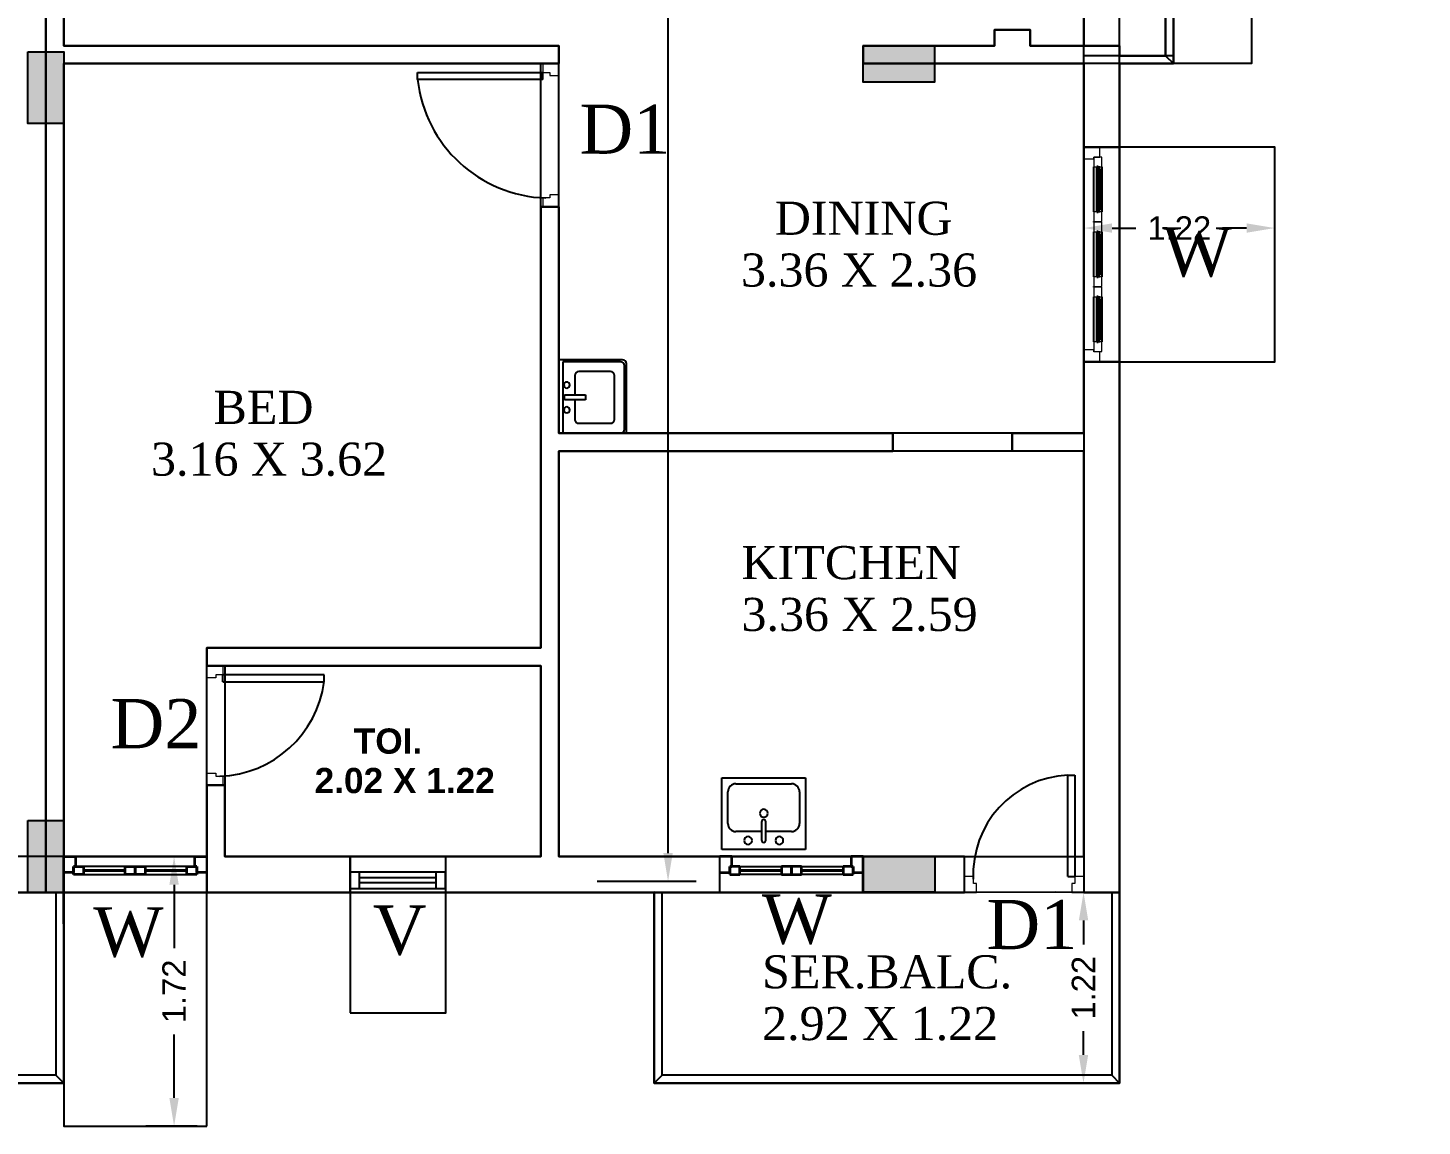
# Model space of a CAD drawing. Header units: metres. Extents: x 8742 to 14639, y -4028 to 1902.
# Drawn here: x 8777.15 to 8786.06, y 1841.25 to 1848.27 of the extents above; entities that cross this region are included whole.
import ezdxf

# ---------------------------------------------------------------- set-up
doc = ezdxf.new("R2010")
doc.units = ezdxf.units.M
doc.linetypes.add('Overhead', pattern=[0.15625, 0.09375, -0.0625])
for name, color, linetype in [('BLK_1_FLR_1_BALCONY_1', 5, 'Continuous'), ('BLK_1_FLR_1_BALCONY_2', 5, 'Continuous'), ('BLK_1_FLR_1_BALCONY_3', 5, 'Continuous'), ('BLK_1_FLR_1_BLT_UP_AREA', 3, 'Continuous'), ('BLK_1_FLR_1_CARPET_AREA', 3, 'Continuous'), ('BLK_1_FLR_1_KITCHEN', 1, 'Continuous'), ('BLK_1_FLR_1_REGULAR_ROOM_4', 1, 'Continuous'), ('BLK_1_FLR_1_REGULAR_ROOM_5', 1, 'Continuous'), ('BLK_1_FLR_1_ROOM_4_LIGHT_VENTILATION_1', 1, 'Continuous'), ('BLK_1_FLR_1_ROOM_5_LIGHT_VENTILATION_2', 1, 'Continuous'), ('BLK_1_FLR_1_ROOM_5_LIGHT_VENTILATION_3', 1, 'Continuous'), ('BLK_1_FLR_1_UNITFA_1', 234, 'Continuous'), ('BLK_1_FLR_1_UNITFA_2', 234, 'Continuous'), ('BLK_1_FLR_1_WC_BATH', 3, 'Continuous'), ('DIST_EXIT', 7, 'Continuous'), ('TEXT 1', 7, 'Continuous'), ('TOILET_VENTILATION', 6, 'Continuous')]:
    doc.layers.add(name, color=color, linetype=linetype)
doc.styles.add('ANAND', font='times.ttf')
doc.styles.add('Arial_B_1', font='times.ttf', dxfattribs={"height": 0.5})
doc.styles.add('Arial_B_2', font='arialbd.ttf', dxfattribs={"height": 10.306118})
doc.styles.get("Standard").update_dxf_attribs({"font": 'arial.ttf'})
doc.dimstyles.get("Standard").update_dxf_attribs({"dimtxt": 0.15, "dimasz": 0.18, "dimexe": 0.18, "dimexo": 0.0625, "dimgap": 0.09, "dimtad": 0, "dimzin": 0, "dimdsep": 46, "dimtxsty": 'Standard', "dimcen": 0.09, "dimadec": 0, "dimazin": 0, "dimtfac": 1, "dimtofl": 0, "dimtmove": 0, "dimatfit": 3, "dimfxl": 0, "dimtolj": 1, "dimtzin": 0, "dimarcsym": 0})

# ---------------------------------------------------------------- blocks, each defined once
blk = doc.blocks.new('DOOR - DOOR-1641842-3_1ST_FLOOR')
for p, q in [((14, 33.25), (15.75, 33.25)), ((14, 1.75), (14, 33.25)), ((15.75, 33.25), (15.75, 1.75)), ((14, 1.75), (15.75, 1.75))]:
    blk.add_line(p, q)
at = {"lineweight": 18}
for p, q in [((-15.75, 1.75), (-18, 1.75)), ((-15.75, 0), (-15.75, 1.75)), ((18, 1.75), (15.75, 1.75)), ((15.75, 1.75), (15.75, 0)), ((-18, -2.25), (-15, -2.25)), ((-15, 0), (-15.75, 0)), ((-15, -2.25), (-15, 0)), ((15.75, 0), (15, 0)), ((15, 0), (15, -2.25)), ((15, -2.25), (18, -2.25))]:
    blk.add_line(p, q, dxfattribs=at)
blk.add_arc((17.63, 0), 33.45, 96.2291, 178.1985)
blk = doc.blocks.new('DOOR - TOI_-1641905-3_1ST_FLOOR')
at = {"lineweight": 18}
for p, q in [((-15, 2.25), (-12, 2.25)), ((-12.75, 0), (-12.75, -1.75)), ((-12, 0), (-12.75, 0)), ((-12, 2.25), (-12, 0)), ((12, 2.25), (15, 2.25)), ((12, 0), (12, 2.25)), ((12.75, 0), (12, 0)), ((12.75, -1.75), (12.75, 0)), ((-12.75, -1.75), (-15, -1.75)), ((15, -1.75), (12.75, -1.75))]:
    blk.add_line(p, q, dxfattribs=at)
for p, q in [((11, -1.75), (12.75, -1.75)), ((11, -1.75), (11, -27.25)), ((12.75, -27.25), (12.75, -1.75)), ((11, -27.25), (12.75, -27.25))]:
    blk.add_line(p, q)
blk.add_arc((14.68, 0), 27.5, 182.1915, 262.3197)
blk = doc.blocks.new('M_Opening-Elliptical Arch - 2_6_ 2-1717670-3_1ST_FLOOR')
at = {"linetype": 'Overhead'}
for p, q in [((-15.32, 2.25), (14.68, 2.25)), ((-15.32, -2.25), (14.68, -2.25))]:
    blk.add_line(p, q, dxfattribs=at)
blk = doc.blocks.new('ada_hand_sink_737 - 19_ x 17_-1717879-3_1ST_FLOOR')
for p, q in [((2.06, 18.25), (2.06, 2.25)), ((2.56, 17.75), (2.56, 3.25)), ((20.06, 19.25), (3.06, 19.25)), ((19.56, 18.75), (3.56, 18.75)), ((5.06, 15.25), (5.06, 7.25)), ((17.06, 16.25), (6.06, 16.25)), ((18.06, 7.25), (18.06, 15.25)), ((10.93, 3.71), (10.93, 8.93)), ((10.93, 8.93), (12.18, 8.93)), ((12.18, 8.93), (12.18, 3.71)), ((6.06, 6.25), (10.93, 6.25)), ((12.18, 3.71), (10.93, 3.71)), ((12.18, 6.25), (17.06, 6.25)), ((2.56, 3.25), (20.56, 3.25))]:
    blk.add_line(p, q)
for centre, radius, start, end in [((3.06, 18.25), 1, 90, 180), ((3.56, 17.75), 1, 90, 180), ((19.56, 17.75), 1, 360, 90), ((20.06, 18.25), 1, 58.1802, 90), ((6.06, 15.25), 1, 90, 180), ((17.06, 15.25), 1, 360, 90), ((6.06, 7.25), 1, 180, 270), ((17.06, 7.25), 1, 270, 0), ((8.43, 4.25), 0.75, 0, 180), ((8.43, 4.25), 0.75, 180, 0), ((14.68, 4.25), 0.75, 0, 180), ((14.68, 4.25), 0.75, 180, 0)]:
    blk.add_arc(centre, radius, start, end)
blk = doc.blocks.new('DOOR - TOI_-1721486-3_1ST_FLOOR')
for p, q in [((11, 25), (12.75, 25)), ((11, -0.5), (11, 25)), ((12.75, 25), (12.75, -0.5)), ((11, -0.5), (12.75, -0.5))]:
    blk.add_line(p, q)
at = {"lineweight": 18}
for p, q in [((-12.75, -0.5), (-15, -0.5)), ((-12.75, -2.25), (-12.75, -0.5)), ((-12, -2.25), (-12.75, -2.25)), ((-12, -4.5), (-12, -2.25)), ((12.75, -2.25), (12, -2.25)), ((12, -2.25), (12, -4.5)), ((15, -0.5), (12.75, -0.5)), ((12.75, -0.5), (12.75, -2.25)), ((-15, -4.5), (-12, -4.5)), ((12, -4.5), (15, -4.5))]:
    blk.add_line(p, q, dxfattribs=at)
blk.add_arc((12.2, 0), 25.03, 92.7444, 182.7444)
blk = doc.blocks.new('W_- 3 PANNEL_R_ - W_- 3 PANNEL-1624107-3_1ST_FLOOR')
at = {"lineweight": 18}
for p, q in [((-22, 0), (-24.42, 0)), ((-24.42, 0), (-24.42, -2)), ((-22, -2), (-22, 0)), ((-8.25, 0), (-10.67, 0)), ((-10.67, 0), (-10.67, -2)), ((-8.25, -2), (-8.25, 0)), ((-5.67, 0), (-8.08, 0)), ((-8.08, 0), (-8.08, -2)), ((-5.67, -2), (-5.67, 0)), ((8.1, 0), (5.67, 0)), ((5.67, 0), (5.67, -2)), ((8.1, -2), (8.1, 0)), ((10.67, 0), (8.25, 0)), ((8.25, 0), (8.25, -2)), ((10.67, -2), (10.67, 0)), ((-24.5, -0.5), (-27, -0.5)), ((-24.5, -2), (-24.5, -0.5)), ((-24, -2), (-24.5, -2)), ((-24.42, -2), (-22, -2)), ((-24, -4.5), (-24, -2)), ((-21.5, -0.5), (-22, -0.5)), ((-22, -0.5), (-22, -0.89)), ((-22, -0.89), (-21.5, -0.89)), ((-21.5, -0.89), (-21.5, -0.5)), ((-10.67, -0.5), (-11.17, -0.5)), ((-11.17, -0.5), (-11.17, -0.89)), ((-11.17, -0.89), (-10.67, -0.89)), ((-10.67, -0.89), (-10.67, -0.5)), ((-10.67, -2), (-8.25, -2)), ((-8.08, -2), (-5.67, -2)), ((-5.17, -0.5), (-5.67, -0.5)), ((-5.67, -0.5), (-5.67, -0.89)), ((-5.67, -0.89), (-5.17, -0.89)), ((-5.17, -0.89), (-5.17, -0.5)), ((5.67, -0.5), (5.17, -0.5)), ((5.17, -0.5), (5.17, -0.89)), ((5.17, -0.89), (5.67, -0.89)), ((5.67, -0.89), (5.67, -0.5)), ((5.67, -2), (8.1, -2)), ((8.25, -2), (10.67, -2)), ((11.17, -0.5), (10.67, -0.5)), ((10.67, -0.5), (10.67, -0.89)), ((10.67, -0.89), (11.17, -0.89)), ((11.17, -0.89), (11.17, -0.5)), ((22, -0.5), (21.5, -0.5)), ((21.5, -0.5), (21.5, -0.89)), ((21.5, -0.89), (22, -0.89)), ((24.41, 0), (22, 0)), ((22, 0), (22, -2)), ((22, -0.89), (22, -0.5)), ((22, -2), (24.41, -2)), ((24.5, -2), (24, -2)), ((24, -2), (24, -4.5)), ((24.41, -2), (24.41, 0)), ((24.5, -0.5), (24.5, -2)), ((27, -0.5), (24.5, -0.5)), ((-27, -4.5), (-24, -4.5)), ((24, -4.5), (27, -4.5))]:
    blk.add_line(p, q, dxfattribs=at)
for p, q in [((-22, 0), (-10.67, 0)), ((-5.67, 0), (5.67, 0)), ((10.67, 0), (22, 0)), ((-24.42, -0.5), (-24.5, -0.5)), ((-10.67, -2), (-22, -2)), ((-21.5, -0.5), (-11.17, -0.5)), ((-8.08, -0.5), (-8.25, -0.5)), ((-8.08, -2), (-8.25, -2)), ((5.67, -2), (-5.67, -2)), ((-5.17, -0.5), (5.17, -0.5)), ((8.25, -0.5), (8.1, -0.5)), ((8.25, -2), (8.1, -2)), ((22, -2), (10.67, -2)), ((11.17, -0.5), (21.5, -0.5)), ((24.5, -0.5), (24.41, -0.5)), ((-24, -4.5), (24, -4.5))]:
    blk.add_line(p, q)
at = {"lineweight": 35}
for p, q in [((-10.67, -0.89), (-22, -0.89)), ((-22, -0.89), (-22, -1.23)), ((-22, -1.23), (-10.67, -1.23)), ((-10.67, -1.23), (-10.67, -0.89)), ((5.67, -0.89), (-5.67, -0.89)), ((-5.67, -0.89), (-5.67, -1.23)), ((-5.67, -1.23), (5.67, -1.23)), ((5.67, -1.23), (5.67, -0.89)), ((22, -0.89), (10.67, -0.89)), ((10.67, -0.89), (10.67, -1.23)), ((10.67, -1.23), (22, -1.23)), ((22, -1.23), (22, -0.89))]:
    blk.add_line(p, q, dxfattribs=at)
blk = doc.blocks.new('W 1 - K_W_1-1198116-3_1ST_FLOOR')
at = {"lineweight": 35}
for p, q in [((-13, 0), (-15.5, 0)), ((-15.5, 0), (-15.5, -2.03)), ((-13, -2.03), (-13, 0)), ((2.5, 0), (0, 0)), ((0, 0), (0, -2.03)), ((2.5, -2.03), (2.5, 0)), ((-15.5, -0.5), (-18, -0.5)), ((-15.5, -2.03), (-15.5, -0.5)), ((-15.5, -2.03), (-13, -2.03)), ((-15, -2.03), (-15.5, -2.03)), ((-15, -4.5), (-15, -2.03)), ((-2.5, -0.99), (-13, -0.99)), ((-13, -0.99), (-13, -1.01)), ((-13, -1.01), (-2.5, -1.01)), ((0, 0), (-2.5, 0)), ((-2.5, 0), (-2.5, -2.03)), ((-2.5, -1.01), (-2.5, -0.99)), ((-2.5, -2.03), (0, -2.03)), ((0, -2.03), (0, 0)), ((0, -2.03), (2.5, -2.03)), ((13, -0.99), (2.5, -0.99)), ((2.5, -0.99), (2.5, -1.01)), ((2.5, -1.01), (13, -1.01)), ((15.5, 0), (13, 0)), ((13, 0), (13, -2.03)), ((13, -1.01), (13, -0.99)), ((13, -2.03), (15.5, -2.03)), ((15.5, -2.03), (15, -2.03)), ((15, -2.03), (15, -4.5)), ((15.5, -2.03), (15.5, 0)), ((15.5, -0.5), (15.5, -2.03)), ((18, -0.5), (15.5, -0.5)), ((-18, -4.5), (-15, -4.5)), ((15, -4.5), (18, -4.5))]:
    blk.add_line(p, q, dxfattribs=at)
for p, q in [((-13, 0), (-2.5, 0)), ((2.5, 0), (13, 0)), ((-2.5, -2.03), (-13, -2.03)), ((13, -2.03), (2.5, -2.03))]:
    blk.add_line(p, q)
blk = doc.blocks.new('Louvre - V1-1730498-3_1ST_FLOOR')
for p, q in [((-23.42, 0.9), (-23.42, 4.88)), ((0.58, 4.88), (0.58, 0.9)), ((0.58, 0.9), (-23.42, 0.9)), ((-23.42, 0.9), (-23.42, -3.16)), ((-21.06, -3.16), (-21.06, 0.9)), ((-1.78, -3.16), (-1.78, 0.9)), ((0.58, -3.16), (0.58, 0.9)), ((-23.42, -3.16), (0.58, -3.16)), ((-21.06, -0.46), (-1.78, -0.46)), ((-1.78, -1.81), (-21.06, -1.81))]:
    blk.add_line(p, q)
blk = doc.blocks.new('M_Sink Kitchen-Single - 760 x 535mm-1716558-3_1ST_FLOOR')
for p, q in [((-9.88, 8.91), (11.12, 8.91)), ((-9.88, -9.09), (-9.88, 8.91)), ((-6.38, 7.41), (7.62, 7.41)), ((11.12, 8.91), (11.12, -9.09)), ((-8.38, -2.59), (-8.38, 5.41)), ((9.62, 5.41), (9.62, -2.59)), ((0.12, -6.84), (0.12, -2.09)), ((1.12, -6.84), (1.12, -2.09)), ((0.12, -4.59), (-6.38, -4.59)), ((7.62, -4.59), (1.12, -4.59)), ((11.12, -9.09), (-9.88, -9.09))]:
    blk.add_line(p, q)
for centre, radius, start, end in [((-6.38, 5.41), 2, 90, 180), ((7.62, 5.41), 2, 360, 90), ((0.62, 0), 1, 360, 180), ((0.62, 0), 1, 180, 0), ((-6.38, -2.59), 2, 180, 270), ((0.62, -2.09), 0.5, 360, 180), ((7.62, -2.59), 2, 270, 0), ((-3.32, -6.84), 1, 0, 180), ((-3.32, -6.84), 1, 180, 0), ((0.62, -6.84), 0.5, 180, 0), ((4.55, -6.84), 1, 0, 180), ((4.55, -6.84), 1, 180, 0)]:
    blk.add_arc(centre, radius, start, end)
blk = doc.blocks.new('W 1 - K_W_1-1320303-3_1ST_FLOOR')
at = {"lineweight": 35}
for p, q in [((-18, 4.5), (-15, 4.5)), ((-15, 4.5), (-15, 2.03)), ((15, 4.5), (18, 4.5)), ((15, 2.03), (15, 4.5)), ((-15.5, 0.5), (-18, 0.5)), ((-15.5, 0), (-15.5, 2.03)), ((-15.5, 2.03), (-13, 2.03)), ((-15, 2.03), (-15.5, 2.03)), ((-15.5, 2.03), (-15.5, 0.5)), ((-13, 2.03), (-13, 0)), ((-13, 1.01), (-2.5, 1.01)), ((-13, 0.99), (-13, 1.01)), ((-2.5, 0.99), (-13, 0.99)), ((-2.5, 0), (-2.5, 2.03)), ((-2.5, 2.03), (0, 2.03)), ((-2.5, 1.01), (-2.5, 0.99)), ((0, 0), (-2.5, 0)), ((0, 2.03), (0, 0)), ((0, 0), (0, 2.03)), ((0, 2.03), (2.5, 2.03)), ((2.5, 2.03), (2.5, 0)), ((2.5, 1.01), (13, 1.01)), ((2.5, 0.99), (2.5, 1.01)), ((13, 0.99), (2.5, 0.99)), ((13, 0), (13, 2.03)), ((13, 2.03), (15.5, 2.03)), ((13, 1.01), (13, 0.99)), ((15.5, 0), (13, 0)), ((15.5, 2.03), (15, 2.03)), ((15.5, 2.03), (15.5, 0)), ((15.5, 0.5), (15.5, 2.03)), ((18, 0.5), (15.5, 0.5)), ((-13, 0), (-15.5, 0)), ((2.5, 0), (0, 0))]:
    blk.add_line(p, q, dxfattribs=at)
for p, q in [((-2.5, 2.03), (-13, 2.03)), ((-13, 0), (-2.5, 0)), ((13, 2.03), (2.5, 2.03)), ((2.5, 0), (13, 0))]:
    blk.add_line(p, q)
blk = doc.blocks.new('*D300')
at = {"layer": 'Defpoints', "color": 0}
for p in [(8780.6911, 1856.6191), (8781.2426, 1856.6191), (8780.7268, 1842.8149)]:
    blk.add_point(p, dxfattribs=at)
at = {"layer": 'DIST_EXIT', "color": 0, "lineweight": -2}
for p, q in [((8780.7536, 1856.6191), (8781.4226, 1856.6191)), ((8781.2426, 1856.4391), (8781.2426, 1850.0528)), ((8781.2426, 1842.9949), (8781.2426, 1849.3812)), ((8780.7893, 1842.8149), (8781.4226, 1842.8149))]:
    blk.add_line(p, q, dxfattribs=at)
at = {"layer": 'DIST_EXIT', "color": 0}
for points in [[(8781.2126, 1856.4391), (8781.2726, 1856.4391), (8781.2426, 1856.6191)], [(8781.2126, 1842.9949), (8781.2726, 1842.9949), (8781.2426, 1842.8149)]]:
    blk.add_solid(points, dxfattribs=at)
at = {"layer": 'DIST_EXIT', "color": 0, "insert": (8781.2426, 1849.717), "char_height": 0.15, "attachment_point": 5, "rotation": 90}
blk.add_mtext('\\A1;13.80', dxfattribs=at)
blk = doc.blocks.new('*D393')
at = {"layer": 'BLK_1_FLR_1_ROOM_5_LIGHT_VENTILATION_2', "color": 0, "lineweight": -2}
for p, q in [((8783.9003, 1848.1568), (8783.9003, 1848.6469)), ((8784.4726, 1848.1568), (8784.4726, 1848.6469)), ((8783.7203, 1848.4669), (8783.5403, 1848.4669)), ((8784.6526, 1848.4669), (8784.8326, 1848.4669))]:
    blk.add_line(p, q, dxfattribs=at)
at = {"layer": 'BLK_1_FLR_1_ROOM_5_LIGHT_VENTILATION_2', "color": 0}
for points in [[(8783.7203, 1848.4969), (8783.7203, 1848.4369), (8783.9003, 1848.4669)], [(8784.6526, 1848.4969), (8784.6526, 1848.4369), (8784.4726, 1848.4669)]]:
    blk.add_solid(points, dxfattribs=at)
at = {"layer": 'Defpoints', "color": 0}
for p in [(8784.4726, 1848.4669), (8783.9003, 1848.0943), (8784.4726, 1848.0943)]:
    blk.add_point(p, dxfattribs=at)
at = {"layer": 'BLK_1_FLR_1_ROOM_5_LIGHT_VENTILATION_2', "color": 0, "insert": (8784.1865, 1848.4669), "char_height": 0.15, "attachment_point": 5}
blk.add_mtext('\\A1;0.57', dxfattribs=at)
blk = doc.blocks.new('*D368')
at = {"layer": 'BLK_1_FLR_1_ROOM_5_LIGHT_VENTILATION_3', "color": 0, "lineweight": -2}
for p, q in [((8783.9003, 1847.0549), (8783.9003, 1847.1724)), ((8785.1203, 1847.0549), (8785.1203, 1847.1724)), ((8784.0803, 1846.9924), (8784.2333, 1846.9924)), ((8784.9403, 1846.9924), (8784.7873, 1846.9924))]:
    blk.add_line(p, q, dxfattribs=at)
at = {"layer": 'BLK_1_FLR_1_ROOM_5_LIGHT_VENTILATION_3', "color": 0}
for points in [[(8784.0803, 1847.0224), (8784.0803, 1846.9624), (8783.9003, 1846.9924)], [(8784.9403, 1847.0224), (8784.9403, 1846.9624), (8785.1203, 1846.9924)]]:
    blk.add_solid(points, dxfattribs=at)
at = {"layer": 'Defpoints', "color": 0}
for p in [(8783.9003, 1846.9924), (8785.1203, 1846.9924), (8785.1203, 1846.9924)]:
    blk.add_point(p, dxfattribs=at)
at = {"layer": 'BLK_1_FLR_1_ROOM_5_LIGHT_VENTILATION_3', "color": 0, "insert": (8784.5103, 1846.9924), "char_height": 0.15, "attachment_point": 5}
blk.add_mtext('\\A1;1.22', dxfattribs=at)
blk = doc.blocks.new('*D369')
at = {"layer": 'BLK_1_FLR_1_BALCONY_2', "color": 0, "lineweight": -2}
for p, q in [((8784.0673, 1842.7438), (8783.7183, 1842.7439)), ((8783.8982, 1842.5638), (8783.8981, 1842.4107)), ((8783.8978, 1841.7036), (8783.8978, 1841.8567)), ((8784.0666, 1841.5235), (8783.7177, 1841.5237))]:
    blk.add_line(p, q, dxfattribs=at)
at = {"layer": 'BLK_1_FLR_1_BALCONY_2', "color": 0}
for points in [[(8783.8682, 1842.5639), (8783.9282, 1842.5638), (8783.8983, 1842.7438)], [(8783.8678, 1841.7036), (8783.9278, 1841.7036), (8783.8977, 1841.5236)]]:
    blk.add_solid(points, dxfattribs=at)
at = {"layer": 'Defpoints', "color": 0}
for p in [(8783.8983, 1842.7438), (8784.1298, 1842.7437), (8784.1291, 1841.5235)]:
    blk.add_point(p, dxfattribs=at)
at = {"layer": 'BLK_1_FLR_1_BALCONY_2', "color": 0, "insert": (8783.898, 1842.1337), "char_height": 0.15, "attachment_point": 5, "rotation": 89.96914}
blk.add_mtext('\\A1;1.22', dxfattribs=at)
blk = doc.blocks.new('*D354')
at = {"layer": 'BLK_1_FLR_1_ROOM_4_LIGHT_VENTILATION_1', "color": 0, "lineweight": -2}
for p, q in [((8778.2322, 1842.9725), (8777.9052, 1842.9725)), ((8778.0852, 1842.7925), (8778.0852, 1842.3875)), ((8778.0852, 1841.4286), (8778.0852, 1841.8336)), ((8778.2322, 1841.2486), (8777.9052, 1841.2486))]:
    blk.add_line(p, q, dxfattribs=at)
at = {"layer": 'BLK_1_FLR_1_ROOM_4_LIGHT_VENTILATION_1', "color": 0}
for points in [[(8778.0552, 1842.7925), (8778.1152, 1842.7925), (8778.0852, 1842.9725)], [(8778.0552, 1841.4286), (8778.1152, 1841.4286), (8778.0852, 1841.2486)]]:
    blk.add_solid(points, dxfattribs=at)
at = {"layer": 'Defpoints', "color": 0}
for p in [(8778.0852, 1842.9725), (8778.2947, 1842.9725), (8778.2947, 1841.2486)]:
    blk.add_point(p, dxfattribs=at)
at = {"layer": 'BLK_1_FLR_1_ROOM_4_LIGHT_VENTILATION_1', "color": 0, "insert": (8778.0852, 1842.1105), "char_height": 0.15, "attachment_point": 5, "rotation": 90}
blk.add_mtext('\\A1;1.72', dxfattribs=at)

msp = doc.modelspace()

# ---------------------------------------------------------------- hatches: boundary and pattern name
h = msp.add_hatch(color=1)
h.dxf.hatch_style = 1
h.paths.add_polyline_path([(8777.3807, 1848.1205), (8777.1507, 1848.1205), (8777.1507, 1847.6605), (8777.3807, 1847.6605)])
h = msp.add_hatch(color=1)
h.dxf.hatch_style = 1
h.paths.add_polyline_path([(8782.9474, 1847.9286), (8782.9474, 1848.1586), (8782.4874, 1848.1586), (8782.4874, 1847.9286)])
h = msp.add_hatch(color=1)
h.dxf.hatch_style = 1
h.paths.add_polyline_path([(8777.3807, 1843.2032), (8777.1507, 1843.2032), (8777.1507, 1842.7432), (8777.3807, 1842.7432)])
h = msp.add_hatch(color=1)
h.dxf.hatch_style = 1
h.paths.add_polyline_path([(8782.947, 1842.7444), (8782.947, 1842.9744), (8782.487, 1842.9744), (8782.487, 1842.7444)])

# ---------------------------------------------------------------- linework, layer by layer
for p, q in [((8784.1291, 1841.5235), (8784.1291, 1856.7767)), ((8784.4723, 1848.0442), (8784.4723, 1851.5144)), ((8784.4223, 1851.4643), (8784.4223, 1848.0943)), ((8777.3795, 1848.1586), (8777.3795, 1851.2856)), ((8783.3283, 1848.2597), (8783.3283, 1848.1586)), ((8783.5571, 1848.2597), (8783.3283, 1848.2597)), ((8783.5571, 1848.1586), (8783.5571, 1848.2597)), ((8780.5446, 1848.1586), (8777.3795, 1848.1586)), ((8780.5446, 1848.0442), (8780.5446, 1848.1586)), ((8783.3283, 1848.1586), (8782.4894, 1848.1586)), ((8782.4894, 1848.0442), (8782.4894, 1848.1586)), ((8784.1291, 1848.1586), (8783.5571, 1848.1586)), ((8784.1291, 1847.5104), (8784.1291, 1848.1586)), ((8777.3795, 1842.9725), (8777.3795, 1848.0442)), ((8777.3795, 1848.0442), (8780.4429, 1848.0442)), ((8779.5689, 1848.0442), (8780.5446, 1848.0442)), ((8782.4894, 1848.0442), (8783.9003, 1848.0442)), ((8783.9003, 1848.0442), (8783.9003, 1846.1376)), ((8784.4223, 1848.0943), (8784.1291, 1848.0943)), ((8784.1291, 1848.0442), (8784.4723, 1848.0442)), ((8784.4223, 1848.0943), (8784.4723, 1848.0442)), ((8783.9003, 1847.5104), (8784.1291, 1847.5104)), ((8784.1291, 1847.5104), (8784.1291, 1846.1376)), ((8780.4302, 1847.129), (8780.4302, 1844.3072)), ((8780.5446, 1847.129), (8780.4302, 1847.129)), ((8780.5446, 1845.68), (8780.5446, 1847.129)), ((8784.1291, 1846.1376), (8783.9003, 1846.1376)), ((8783.9003, 1846.1376), (8783.9003, 1845.68)), ((8784.1291, 1842.7437), (8784.1291, 1846.1376)), ((8782.68, 1845.68), (8780.5446, 1845.68)), ((8782.68, 1845.5656), (8782.68, 1845.68)), ((8783.9003, 1845.68), (8783.4427, 1845.68)), ((8783.4427, 1845.68), (8783.4427, 1845.5656)), ((8783.9003, 1845.68), (8783.9003, 1842.7437)), ((8780.5446, 1842.9725), (8780.5446, 1845.5656)), ((8780.5446, 1845.5656), (8782.68, 1845.5656)), ((8783.9003, 1845.5656), (8783.4427, 1845.5656)), ((8778.2947, 1844.3072), (8778.2947, 1844.1928)), ((8780.4302, 1844.3072), (8778.2947, 1844.3072)), ((8778.2947, 1844.1928), (8780.4302, 1844.1928)), ((8780.4302, 1844.1928), (8780.4302, 1842.9725)), ((8778.4091, 1843.4301), (8778.2947, 1843.4301)), ((8778.2947, 1843.4301), (8778.2947, 1842.7437)), ((8778.4091, 1842.9725), (8778.4091, 1843.4301)), ((8777.3795, 1842.9725), (8776.6931, 1842.9725)), ((8777.3795, 1842.9725), (8778.2947, 1842.9725)), ((8779.2099, 1842.9725), (8778.4091, 1842.9725)), ((8779.2099, 1842.7437), (8779.2099, 1842.9725)), ((8779.2099, 1842.9725), (8779.82, 1842.9725)), ((8780.4302, 1842.9725), (8779.82, 1842.9725)), ((8779.82, 1842.9725), (8779.82, 1842.7437)), ((8782.4894, 1842.9725), (8780.5446, 1842.9725)), ((8781.5742, 1842.7437), (8781.5742, 1842.9725)), ((8783.1376, 1842.9725), (8782.4131, 1842.9725)), ((8783.1376, 1842.7437), (8783.1376, 1842.9725)), ((8776.6931, 1842.7437), (8777.3795, 1842.7437)), ((8777.2651, 1842.7437), (8781.1547, 1842.7437)), ((8777.2651, 1842.7437), (8777.2651, 1842.7437)), ((8777.3295, 1842.7437), (8777.3295, 1841.5735)), ((8777.3795, 1841.5235), (8777.3795, 1842.7437)), ((8778.2947, 1842.7437), (8779.2099, 1842.7437)), ((8779.82, 1842.7437), (8779.2099, 1842.7437)), ((8779.82, 1842.7437), (8781.5742, 1842.7437)), ((8781.1547, 1842.7437), (8781.1547, 1841.5235)), ((8781.1547, 1842.7437), (8781.1547, 1841.5235)), ((8781.2048, 1841.5735), (8781.2048, 1842.7437)), ((8781.5742, 1842.7437), (8783.1376, 1842.7437)), ((8782.4894, 1842.7437), (8781.5742, 1842.7437)), ((8783.9003, 1842.7437), (8784.1291, 1842.7437)), ((8784.0791, 1842.7437), (8784.0791, 1841.5735)), ((8784.1291, 1841.5235), (8784.1291, 1842.7437)), ((8774.4051, 1841.5235), (8777.3795, 1841.5235)), ((8777.3295, 1841.5735), (8774.4552, 1841.5735)), ((8777.3295, 1841.5735), (8777.3795, 1841.5235)), ((8781.2048, 1841.5735), (8781.1547, 1841.5235)), ((8781.1547, 1841.5235), (8784.1291, 1841.5235)), ((8781.1547, 1841.5235), (8784.1291, 1841.5235)), ((8784.0791, 1841.5735), (8781.2048, 1841.5735)), ((8784.0791, 1841.5735), (8784.1291, 1841.5235))]:
    msp.add_line(p, q)
for points in [[(8777.3795, 1856.5479), (8777.3795, 1848.1586), (8780.5446, 1848.1586), (8780.5446, 1848.0442), (8777.3795, 1848.0442), (8777.3795, 1842.9725), (8778.2947, 1842.9725), (8778.2947, 1843.4301), (8778.4091, 1843.4301), (8778.4091, 1842.9725), (8780.4302, 1842.9725), (8780.4302, 1844.1928), (8778.2947, 1844.1928), (8778.2947, 1844.3072), (8780.4302, 1844.3072), (8780.4302, 1847.129), (8780.5446, 1847.129), (8780.5446, 1845.68), (8782.68, 1845.68), (8782.68, 1845.5656), (8780.5446, 1845.5656), (8780.5446, 1842.9725), (8783.1376, 1842.9725), (8783.9003, 1842.9725), (8783.9003, 1845.5656), (8783.4427, 1845.5656), (8783.4427, 1845.68), (8783.9003, 1845.68), (8783.9003, 1846.1376), (8783.9003, 1848.0442), (8782.4894, 1848.0442), (8782.4894, 1848.1586), (8783.3283, 1848.1586), (8783.3283, 1848.2597), (8783.5571, 1848.2597), (8783.5571, 1848.1586), (8784.1291, 1848.1586), (8784.1291, 1848.0943), (8784.4223, 1848.0943), (8784.4223, 1851.4643)], [(8784.4726, 1851.5147), (8784.4726, 1848.0442), (8784.1291, 1848.0442), (8784.1291, 1841.5235), (8781.1547, 1841.5235), (8781.1547, 1842.7437), (8777.3795, 1842.7437), (8777.3795, 1841.5235), (8774.4051, 1841.5235), (8774.4051, 1842.7437), (8770.4012, 1842.7437), (8770.4012, 1848.0442), (8770.0561, 1848.044), (8770.057, 1851.5145)], [(8783.9003, 1851.4), (8784.4726, 1851.3998), (8784.4726, 1848.0943), (8783.9003, 1848.0943), (8783.9003, 1851.4)], [(8778.4091, 1842.9725), (8780.4302, 1842.9725), (8780.4302, 1844.1928), (8778.4091, 1844.1928), (8778.4091, 1842.9725)], [(8781.1547, 1842.7453), (8781.1547, 1841.5235), (8784.1291, 1841.5235), (8784.1291, 1842.7437), (8781.1547, 1842.7453)]]:
    msp.add_lwpolyline(points)
for points in [[(8777.3795, 1853.6952), (8778.9049, 1853.6952), (8778.9049, 1851.4), (8780.6208, 1851.4), (8783.3283, 1851.4), (8783.3283, 1851.3104), (8783.5571, 1851.3104), (8783.5571, 1851.4), (8783.9003, 1851.4), (8783.9003, 1848.1586), (8783.5571, 1848.1586), (8783.5571, 1848.2597), (8783.3283, 1848.2597), (8783.3283, 1848.1586), (8782.4894, 1848.1586), (8782.4894, 1848.0442), (8783.9003, 1848.0442), (8783.9003, 1845.68), (8780.5446, 1845.68), (8780.5446, 1848.1586), (8777.3795, 1848.1586)], [(8777.3807, 1848.0442), (8777.3807, 1842.9725), (8778.2947, 1842.9725), (8778.2947, 1844.3072), (8780.4302, 1844.3072), (8780.4302, 1847.129), (8780.4302, 1848.0442)], [(8780.5446, 1845.5656), (8780.5446, 1842.9725), (8783.9003, 1842.9725), (8783.9003, 1845.5656)]]:
    msp.add_lwpolyline(points, close=True)
at = {"layer": 'BLK_1_FLR_1_BALCONY_1'}
msp.add_lwpolyline([(8774.4051, 1842.7428), (8774.4051, 1841.5235), (8777.3795, 1841.5235), (8777.3795, 1842.7428), (8774.4051, 1842.7428)], dxfattribs=at)
at = {"layer": 'BLK_1_FLR_1_BALCONY_2'}
msp.add_lwpolyline([(8781.1547, 1842.7453), (8781.1547, 1841.5235), (8784.1291, 1841.5235), (8784.1291, 1842.7437), (8781.1547, 1842.7453)], dxfattribs=at)
at = {"layer": 'BLK_1_FLR_1_BALCONY_3'}
msp.add_lwpolyline([(8783.9003, 1851.5144), (8784.9726, 1851.5144), (8784.9726, 1848.0442), (8783.9003, 1848.0442), (8783.9003, 1851.5144)], dxfattribs=at)
at = {"layer": 'BLK_1_FLR_1_BLT_UP_AREA', "color": 3}
msp.add_lwpolyline([(8784.4726, 1851.5147), (8784.4726, 1848.0442), (8784.1291, 1848.0442), (8784.1291, 1841.5235), (8781.1547, 1841.5235), (8781.1547, 1842.7437), (8777.3795, 1842.7437), (8777.3795, 1841.5235), (8774.4051, 1841.5235), (8774.4051, 1842.7437), (8770.4012, 1842.7437), (8770.4012, 1848.0442), (8770.0561, 1848.044), (8770.057, 1851.5145)], dxfattribs=at)
at = {"layer": 'BLK_1_FLR_1_CARPET_AREA', "color": 3}
msp.add_lwpolyline([(8777.3795, 1856.5479), (8777.3795, 1848.1586), (8780.5446, 1848.1586), (8780.5446, 1848.0442), (8777.3795, 1848.0442), (8777.3795, 1842.9725), (8778.2947, 1842.9725), (8778.2947, 1843.4301), (8778.4091, 1843.4301), (8778.4091, 1842.9725), (8780.4302, 1842.9725), (8780.4302, 1844.1928), (8778.2947, 1844.1928), (8778.2947, 1844.3072), (8780.4302, 1844.3072), (8780.4302, 1847.129), (8780.5446, 1847.129), (8780.5446, 1845.68), (8782.68, 1845.68), (8782.68, 1845.5656), (8780.5446, 1845.5656), (8780.5446, 1842.9725), (8783.1376, 1842.9725), (8783.9003, 1842.9725), (8783.9003, 1845.5656), (8783.4427, 1845.5656), (8783.4427, 1845.68), (8783.9003, 1845.68), (8783.9003, 1846.1376), (8783.9003, 1848.0442), (8782.4894, 1848.0442), (8782.4894, 1848.1586), (8783.3283, 1848.1586), (8783.3283, 1848.2597), (8783.5571, 1848.2597), (8783.5571, 1848.1586), (8784.1291, 1848.1586), (8784.1291, 1848.0943), (8784.4223, 1848.0943), (8784.4223, 1851.4643)], dxfattribs=at)
at = {"layer": 'BLK_1_FLR_1_KITCHEN', "color": 1}
msp.add_lwpolyline([(8780.5446, 1845.5656), (8780.5446, 1842.9725), (8783.9003, 1842.9725), (8783.9003, 1845.5656)], close=True, dxfattribs=at)
at = {"layer": 'BLK_1_FLR_1_REGULAR_ROOM_4'}
msp.add_lwpolyline([(8777.3807, 1848.0442), (8777.3807, 1842.9725), (8778.2947, 1842.9725), (8778.2947, 1844.3072), (8780.4302, 1844.3072), (8780.4302, 1847.129), (8780.4302, 1848.0442)], close=True, dxfattribs=at)
at = {"layer": 'BLK_1_FLR_1_REGULAR_ROOM_5'}
msp.add_lwpolyline([(8777.3795, 1853.6952), (8778.9049, 1853.6952), (8778.9049, 1851.4), (8780.6208, 1851.4), (8783.3283, 1851.4), (8783.3283, 1851.3104), (8783.5571, 1851.3104), (8783.5571, 1851.4), (8783.9003, 1851.4), (8783.9003, 1848.1586), (8783.5571, 1848.1586), (8783.5571, 1848.2597), (8783.3283, 1848.2597), (8783.3283, 1848.1586), (8782.4894, 1848.1586), (8782.4894, 1848.0442), (8783.9003, 1848.0442), (8783.9003, 1845.68), (8780.5446, 1845.68), (8780.5446, 1848.1586), (8777.3795, 1848.1586)], close=True, dxfattribs=at)
at = {"layer": 'BLK_1_FLR_1_ROOM_4_LIGHT_VENTILATION_1'}
msp.add_lwpolyline([(8778.2947, 1841.2486), (8778.2947, 1842.9725), (8777.3755, 1842.9725), (8777.3795, 1841.2486)], close=True, dxfattribs=at)
at = {"layer": 'BLK_1_FLR_1_ROOM_5_LIGHT_VENTILATION_2'}
msp.add_lwpolyline([(8783.9003, 1851.4), (8784.4726, 1851.3998), (8784.4726, 1848.0943), (8783.9003, 1848.0943), (8783.9003, 1851.4)], dxfattribs=at)
at = {"layer": 'BLK_1_FLR_1_ROOM_5_LIGHT_VENTILATION_3'}
msp.add_lwpolyline([(8783.9003, 1847.5104), (8783.9003, 1846.1376), (8785.1203, 1846.1376), (8785.1203, 1847.5104)], close=True, dxfattribs=at)
at = {"layer": 'BLK_1_FLR_1_UNITFA_1'}
msp.add_lwpolyline([(8770.4012, 1842.7437), (8774.4051, 1842.7437), (8774.4051, 1841.5235), (8777.3795, 1841.5235), (8777.3795, 1842.7437), (8777.2651, 1842.7437), (8777.2651, 1842.7437), (8777.2651, 1856.7767), (8775.6, 1856.7767), (8770.4012, 1856.7767), (8770.4012, 1851.5144), (8770.058, 1851.5144), (8770.0561, 1848.044), (8770.4012, 1848.0442), (8770.4012, 1842.7437)], close=True, dxfattribs=at)
at = {"layer": 'BLK_1_FLR_1_UNITFA_2'}
msp.add_lwpolyline([(8777.2651, 1842.7437), (8781.1547, 1842.7437), (8781.1547, 1841.5235), (8784.1291, 1841.5235), (8784.1291, 1856.7767), (8777.2651, 1856.7767), (8777.2651, 1842.7437)], close=True, dxfattribs=at)
at = {"layer": 'BLK_1_FLR_1_WC_BATH'}
msp.add_lwpolyline([(8778.4091, 1842.9725), (8780.4302, 1842.9725), (8780.4302, 1844.1928), (8778.4091, 1844.1928), (8778.4091, 1842.9725)], dxfattribs=at)
at = {"layer": 'Defpoints'}
for p, q in [((8782.4894, 1842.8708), (8782.4894, 1842.9725)), ((8782.4894, 1842.9725), (8782.4894, 1842.7437))]:
    msp.add_line(p, q, dxfattribs=at)
at = {"layer": 'Defpoints', "color": 5}
for points in [[(8777.1507, 1848.1205), (8777.3807, 1848.1205), (8777.3807, 1847.6605), (8777.1507, 1847.6605), (8777.1507, 1848.1205)], [(8782.4874, 1848.1586), (8782.4874, 1847.9286), (8782.9474, 1847.9286), (8782.9474, 1848.1586), (8782.4874, 1848.1586)], [(8777.1507, 1843.2032), (8777.3807, 1843.2032), (8777.3807, 1842.7432), (8777.1507, 1842.7432), (8777.1507, 1843.2032)], [(8782.947, 1842.9744), (8782.947, 1842.7444), (8782.487, 1842.7444), (8782.487, 1842.9744), (8782.947, 1842.9744)]]:
    msp.add_lwpolyline(points, dxfattribs=at)
at = {"layer": 'TOILET_VENTILATION'}
msp.add_lwpolyline([(8779.2099, 1841.9728), (8779.8226, 1841.9728), (8779.8226, 1842.9725), (8779.2099, 1842.9725), (8779.2099, 1841.9728)], close=True, dxfattribs=at)

# ---------------------------------------------------------------- block references
at = {"xscale": 0.0254221210396509, "yscale": 0.0254221210396509, "zscale": 0.0254221210396509}
for name, p, rotation in [('DOOR - DOOR-1641842-3_1ST_FLOOR', (8780.4874, 1847.5866), 89.9999999999999), ('W_- 3 PANNEL_R_ - W_- 3 PANNEL-1624107-3_1ST_FLOOR', (8784.0147, 1846.824), 269.9999999999999), ('ada_hand_sink_737 - 19_ x 17_-1717879-3_1ST_FLOOR', (8780.4874, 1846.2026), 269.9999999999999), ('M_Opening-Elliptical Arch - 2_6_ 2-1717670-3_1ST_FLOOR', (8783.0532, 1845.6228), 180), ('DOOR - TOI_-1641905-3_1ST_FLOOR', (8778.3519, 1843.8115), 89.9999999999999), ('W 1 - K_W_1-1198116-3_1ST_FLOOR', (8782.0318, 1842.8581), 180)]:
    msp.add_blockref(name, p, dxfattribs=dict(at, rotation=rotation))
for name, p in [('M_Sink Kitchen-Single - 760 x 535mm-1716558-3_1ST_FLOOR', (8781.8382, 1843.2494)), ('DOOR - TOI_-1721486-3_1ST_FLOOR', (8783.519, 1842.8581)), ('W 1 - K_W_1-1320303-3_1ST_FLOOR', (8777.8371, 1842.8581)), ('Louvre - V1-1730498-3_1ST_FLOOR', (8779.8052, 1842.8497))]:
    msp.add_blockref(name, p, dxfattribs=at)

# ---------------------------------------------------------------- texts
at = {"layer": 'TEXT 1', "color": 7, "style": 'ANAND'}
for s, height, p in [('D1', 0.31437, (8780.6766, 1847.4678)), ('W', 0.3144, (8784.4009, 1846.6837)), ('D2', 0.31437, (8777.6795, 1843.6659)), ('V', 0.3144, (8779.3553, 1842.3456)), ('W', 0.3144, (8781.8415, 1842.4166)), ('D1', 0.31437, (8783.2781, 1842.3808)), ('W', 0.3144, (8777.569, 1842.3342))]:
    msp.add_text(s, height=height, rotation=359.96632, dxfattribs=at).set_placement(p)
at = {"layer": 'TEXT 1', "attachment_point": 1, "line_spacing_factor": 0.938532}
for s, insert, char_height, width, style in [('{\\W4.928283; } DINING\\P{\\W3.223205; }3.36 X 2.36', (8781.4512, 1847.161), 0.211618, 1.954387, 'Arial_B_1'), ('     BED\\P3.16 X 3.62', (8777.9377, 1845.9515), 0.211618, 1.859296, 'Arial_B_1'), ('KITCHEN\\P3.36 X 2.59', (8781.7119, 1844.9585), 0.211618, 1.669112, 'Arial_B_1'), ('    TOI.\\P2.02 X 1.22', (8778.9833, 1843.7919), 0.161233, 1.344195, 'Arial_B_2'), ('SER.BALC.\\P2.92 X 1.22', (8781.8436, 1842.3416), 0.211618, 1.839276, 'Arial_B_1')]:
    msp.add_mtext(s, dxfattribs=dict(at, insert=insert, char_height=char_height, width=width, style=style))

# ---------------------------------------------------------------- dimensions: what is measured, and where the dimension line sits
at = {"layer": 'BLK_1_FLR_1_BALCONY_2'}
dim = msp.add_aligned_dim(p1=(8784.1291, 1841.5235), p2=(8784.1298, 1842.7437), distance=0.2314, dimstyle='Standard', dxfattribs=at)
dim.commit()
dim.dimension.update_dxf_attribs({"geometry": '*D369', "text_midpoint": (8783.898, 1842.1337)})
at = {"layer": 'BLK_1_FLR_1_ROOM_4_LIGHT_VENTILATION_1', "color": 232}
dim = msp.add_aligned_dim(p1=(8778.2947, 1841.2486), p2=(8778.2947, 1842.9725), distance=0.2095, dimstyle='Standard', dxfattribs=at)
dim.commit()
dim.dimension.update_dxf_attribs({"geometry": '*D354', "text_midpoint": (8778.0852, 1842.1105)})
at = {"layer": 'BLK_1_FLR_1_ROOM_5_LIGHT_VENTILATION_2', "color": 232}
dim = msp.add_aligned_dim(p1=(8783.9003, 1848.0943), p2=(8784.4726, 1848.0943), distance=0.3726, dimstyle='Standard', dxfattribs=at)
dim.commit()
dim.dimension.update_dxf_attribs({"geometry": '*D393', "text_midpoint": (8784.1865, 1848.4669)})
at = {"layer": 'BLK_1_FLR_1_ROOM_5_LIGHT_VENTILATION_3'}
dim = msp.add_aligned_dim(p1=(8783.9003, 1846.9924), p2=(8785.1203, 1846.9924), distance=0, dimstyle='Standard', dxfattribs=at)
dim.commit()
dim.dimension.update_dxf_attribs({"geometry": '*D368', "text_midpoint": (8784.5103, 1846.9924)})
at = {"layer": 'DIST_EXIT'}
dim = msp.add_linear_dim(base=(8781.2426, 1856.6191), p1=(8780.7268, 1842.8149), p2=(8780.6911, 1856.6191), angle=90, dimstyle='Standard', dxfattribs=at)
dim.commit()
dim.dimension.update_dxf_attribs({"geometry": '*D300', "text_midpoint": (8781.2426, 1849.717)})

doc.saveas('drawing.dxf')
